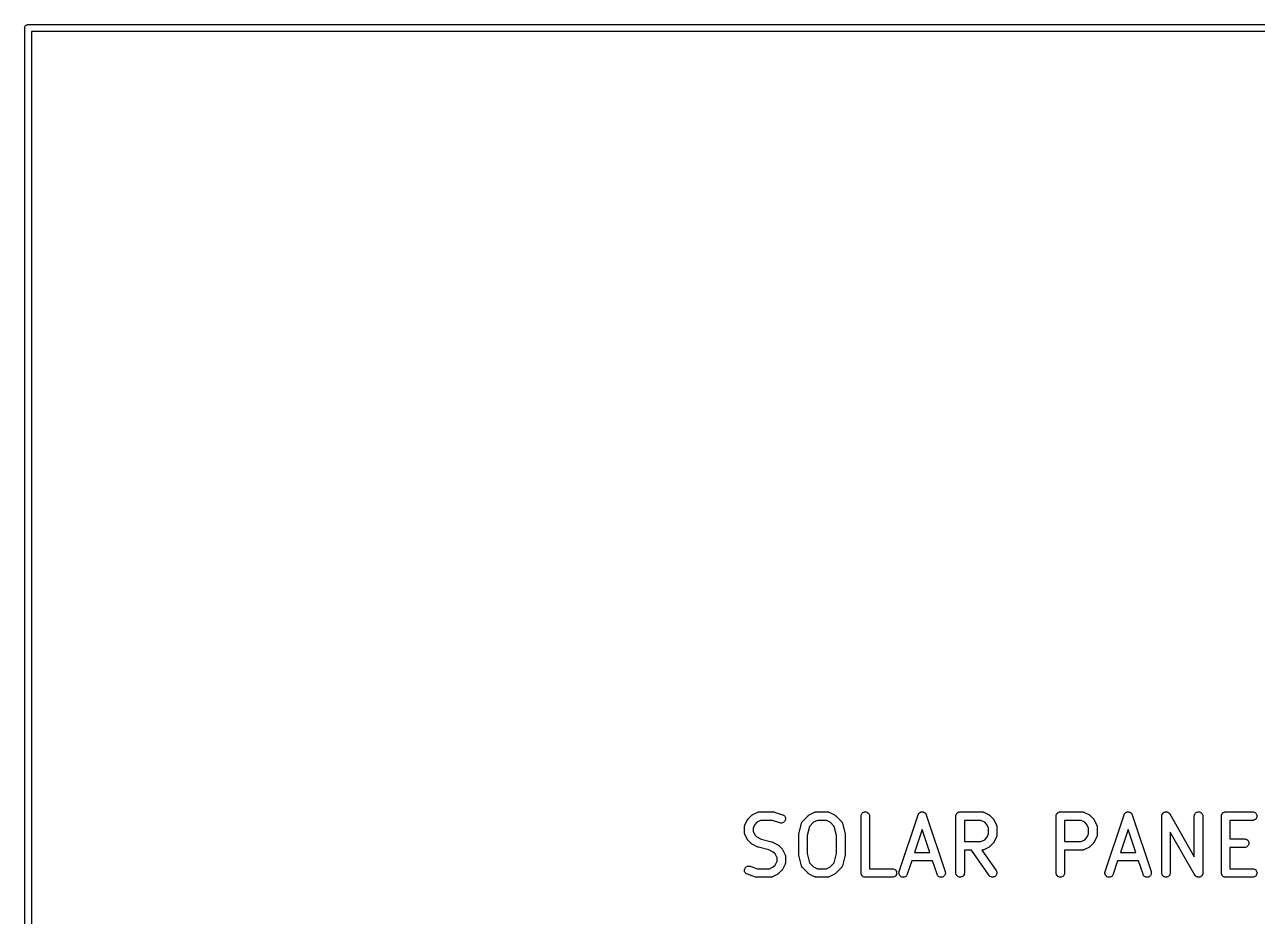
# Model space of a CAD drawing. Extents: x 70.9 to 138.2, y -84.2 to -19.9.
# Drawn here: x 87.44 to 109.11, y -35.61 to -19.94 of the extents above; entities that cross this region are included whole.
import ezdxf

# ---------------------------------------------------------------- set-up
doc = ezdxf.new("R2010")
doc.units = 0
doc.layers.add('BLACK', color=7, linetype='CONTINUOUS')

msp = doc.modelspace()

# ---------------------------------------------------------------- linework, layer by layer
at = {"layer": 'BLACK', "linetype": 'CONTINUOUS'}
for p, q in [((87.4397, -20), (87.4409, -19.9882)), ((87.44, -20.003), (87.4397, -20)), ((87.44, -69.5029), (87.44, -20.003)), ((87.4409, -19.9882), (87.4443, -19.9769)), ((87.4443, -19.9769), (87.4499, -19.9665)), ((87.4499, -19.9665), (87.4574, -19.9574)), ((87.4574, -19.9574), (87.4665, -19.9499)), ((87.4665, -19.9499), (87.4769, -19.9443)), ((87.4769, -19.9443), (87.4882, -19.9409)), ((87.4882, -19.9409), (87.4971, -19.94)), ((87.4971, -19.94), (87.5, -19.9397)), ((87.4971, -19.94), (87.4971, -19.94)), ((87.5, -19.9397), (87.5029, -19.94)), ((87.5029, -19.94), (121.497, -19.94)), ((121.44, -20.06), (87.56, -20.06)), ((87.56, -20.06), (87.56, -70.94)), ((100.228, -33.8329), (100.324, -33.7853)), ((100.324, -33.7853), (100.325, -33.7848)), ((100.325, -33.7848), (100.327, -33.7841)), ((100.327, -33.7841), (100.329, -33.783)), ((100.329, -33.783), (100.333, -33.7816)), ((100.333, -33.7816), (100.338, -33.7798)), ((100.338, -33.7798), (100.34, -33.7794)), ((100.34, -33.7794), (100.343, -33.7788)), ((100.343, -33.7788), (100.348, -33.7783)), ((100.348, -33.7783), (100.353, -33.7775)), ((100.353, -33.7775), (100.355, -33.7776)), ((100.355, -33.7776), (100.357, -33.7774)), ((100.357, -33.7774), (100.595, -33.7774)), ((100.595, -33.7774), (100.596, -33.7774)), ((100.596, -33.7774), (100.6, -33.7779)), ((100.6, -33.7779), (100.605, -33.778)), ((100.605, -33.778), (100.608, -33.7787)), ((100.608, -33.7787), (100.611, -33.779)), ((100.611, -33.779), (100.615, -33.7803)), ((100.615, -33.7803), (100.619, -33.7812)), ((100.619, -33.7812), (100.762, -33.8288)), ((101.228, -33.8329), (101.324, -33.7853)), ((101.324, -33.7853), (101.325, -33.7848)), ((101.325, -33.7848), (101.327, -33.7841)), ((101.327, -33.7841), (101.329, -33.783)), ((101.329, -33.783), (101.333, -33.7816)), ((101.333, -33.7816), (101.338, -33.7798)), ((101.338, -33.7798), (101.34, -33.7794)), ((101.34, -33.7794), (101.343, -33.7788)), ((101.343, -33.7788), (101.348, -33.7783)), ((101.348, -33.7783), (101.353, -33.7775)), ((101.353, -33.7775), (101.355, -33.7776)), ((101.355, -33.7776), (101.357, -33.7774)), ((101.357, -33.7774), (101.548, -33.7774)), ((101.548, -33.7774), (101.549, -33.7774)), ((101.549, -33.7774), (101.551, -33.7776)), ((101.551, -33.7776), (101.553, -33.7776)), ((101.553, -33.7776), (101.558, -33.7784)), ((101.558, -33.7784), (101.563, -33.779)), ((101.563, -33.779), (101.565, -33.7797)), ((101.565, -33.7797), (101.567, -33.7801)), ((101.567, -33.7801), (101.572, -33.7819)), ((101.572, -33.7819), (101.577, -33.7834)), ((101.577, -33.7834), (101.579, -33.7845)), ((101.579, -33.7845), (101.581, -33.7853)), ((101.581, -33.7853), (101.676, -33.8329)), ((102.162, -33.7988), (102.173, -33.7896)), ((102.173, -33.7896), (102.186, -33.7828)), ((102.186, -33.7828), (102.2, -33.7787)), ((102.2, -33.7787), (102.215, -33.7774)), ((102.215, -33.7774), (102.229, -33.7789)), ((102.229, -33.7789), (102.243, -33.7832)), ((102.243, -33.7832), (102.256, -33.7902)), ((102.256, -33.7902), (102.268, -33.7995)), ((103.162, -33.799), (103.166, -33.7953)), ((103.166, -33.7953), (103.167, -33.7941)), ((103.167, -33.7941), (103.169, -33.7926)), ((103.169, -33.7926), (103.173, -33.7899)), ((103.173, -33.7899), (103.178, -33.7869)), ((103.178, -33.7869), (103.18, -33.7861)), ((103.18, -33.7861), (103.181, -33.785)), ((103.181, -33.785), (103.186, -33.7831)), ((103.186, -33.7831), (103.191, -33.7811)), ((103.191, -33.7811), (103.193, -33.7806)), ((103.193, -33.7806), (103.195, -33.7799)), ((103.195, -33.7799), (103.2, -33.779)), ((103.2, -33.779), (103.205, -33.7779)), ((103.205, -33.7779), (103.208, -33.7779)), ((103.208, -33.7779), (103.21, -33.7775)), ((103.21, -33.7775), (103.215, -33.7777)), ((103.215, -33.7777), (103.22, -33.7776)), ((103.22, -33.7776), (103.222, -33.778)), ((103.222, -33.778), (103.224, -33.778)), ((103.224, -33.778), (103.229, -33.7792)), ((103.229, -33.7792), (103.234, -33.7801)), ((103.234, -33.7801), (103.236, -33.7809)), ((103.236, -33.7809), (103.238, -33.7814)), ((103.238, -33.7814), (103.243, -33.7835)), ((103.243, -33.7835), (103.248, -33.7854)), ((103.248, -33.7854), (103.25, -33.7866)), ((103.25, -33.7866), (103.252, -33.7875)), ((103.252, -33.7875), (103.256, -33.7905)), ((103.256, -33.7905), (103.26, -33.7933)), ((103.26, -33.7933), (103.262, -33.7947)), ((103.262, -33.7947), (103.264, -33.796)), ((103.264, -33.796), (103.267, -33.7998)), ((103.828, -33.7988), (103.834, -33.7944)), ((103.834, -33.7944), (103.839, -33.7899)), ((103.839, -33.7899), (103.84, -33.7898)), ((103.84, -33.7896), (103.846, -33.7864)), ((103.84, -33.7898), (103.84, -33.7896)), ((103.846, -33.7864), (103.852, -33.783)), ((103.852, -33.783), (103.853, -33.783)), ((103.853, -33.7828), (103.86, -33.7808)), ((103.853, -33.783), (103.853, -33.7828)), ((103.86, -33.7808), (103.866, -33.7788)), ((103.866, -33.7788), (103.867, -33.7788)), ((103.867, -33.7787), (103.874, -33.7781)), ((103.867, -33.7788), (103.867, -33.7787)), ((103.874, -33.7781), (103.881, -33.7774)), ((103.881, -33.7774), (104.262, -33.7774)), ((104.262, -33.7774), (104.263, -33.7774)), ((104.263, -33.7774), (104.265, -33.7776)), ((104.265, -33.7776), (104.267, -33.7776)), ((104.267, -33.7776), (104.272, -33.7784)), ((104.272, -33.7784), (104.277, -33.779)), ((104.277, -33.779), (104.28, -33.7797)), ((104.28, -33.7797), (104.282, -33.7801)), ((104.282, -33.7801), (104.287, -33.7819)), ((104.287, -33.7819), (104.291, -33.7834)), ((104.291, -33.7834), (104.293, -33.7845)), ((104.293, -33.7845), (104.295, -33.7853)), ((104.295, -33.7853), (104.391, -33.8329)), ((105.59, -33.7988), (105.596, -33.7944)), ((105.596, -33.7944), (105.601, -33.7899)), ((105.601, -33.7899), (105.602, -33.7898)), ((105.602, -33.7896), (105.608, -33.7864)), ((105.602, -33.7898), (105.602, -33.7896)), ((105.608, -33.7864), (105.614, -33.783)), ((105.614, -33.783), (105.615, -33.783)), ((105.615, -33.7828), (105.622, -33.7808)), ((105.615, -33.783), (105.615, -33.7828)), ((105.622, -33.7808), (105.628, -33.7788)), ((105.628, -33.7788), (105.629, -33.7788)), ((105.629, -33.7787), (105.636, -33.7781)), ((105.629, -33.7788), (105.629, -33.7787)), ((105.636, -33.7781), (105.643, -33.7774)), ((105.643, -33.7774), (106.024, -33.7774)), ((106.024, -33.7774), (106.025, -33.7774)), ((106.025, -33.7774), (106.027, -33.7776)), ((106.027, -33.7776), (106.029, -33.7776)), ((106.029, -33.7776), (106.034, -33.7784)), ((106.034, -33.7784), (106.039, -33.779)), ((106.039, -33.779), (106.041, -33.7797)), ((106.041, -33.7797), (106.044, -33.7801)), ((106.044, -33.7801), (106.048, -33.7819)), ((106.048, -33.7819), (106.053, -33.7834)), ((106.053, -33.7834), (106.055, -33.7845)), ((106.055, -33.7845), (106.057, -33.7853)), ((106.057, -33.7853), (106.153, -33.8329)), ((106.781, -33.799), (106.785, -33.7953)), ((106.785, -33.7953), (106.786, -33.7941)), ((106.786, -33.7941), (106.788, -33.7926)), ((106.788, -33.7926), (106.792, -33.7899)), ((106.792, -33.7899), (106.797, -33.7869)), ((106.797, -33.7869), (106.799, -33.7861)), ((106.799, -33.7861), (106.8, -33.785)), ((106.8, -33.785), (106.805, -33.7831)), ((106.805, -33.7831), (106.81, -33.7811)), ((106.81, -33.7811), (106.812, -33.7806)), ((106.812, -33.7806), (106.814, -33.7799)), ((106.814, -33.7799), (106.819, -33.779)), ((106.819, -33.779), (106.824, -33.7779)), ((106.824, -33.7779), (106.827, -33.7779)), ((106.827, -33.7779), (106.829, -33.7775)), ((106.829, -33.7775), (106.834, -33.7777)), ((106.834, -33.7777), (106.839, -33.7776)), ((106.839, -33.7776), (106.841, -33.778)), ((106.841, -33.778), (106.843, -33.778)), ((106.843, -33.778), (106.848, -33.7792)), ((106.848, -33.7792), (106.853, -33.7801)), ((106.853, -33.7801), (106.855, -33.7809)), ((106.855, -33.7809), (106.858, -33.7814)), ((106.858, -33.7814), (106.862, -33.7835)), ((106.862, -33.7835), (106.867, -33.7854)), ((106.867, -33.7854), (106.869, -33.7866)), ((106.869, -33.7866), (106.871, -33.7875)), ((106.871, -33.7875), (106.875, -33.7905)), ((106.875, -33.7905), (106.879, -33.7933)), ((106.879, -33.7933), (106.881, -33.7947)), ((106.881, -33.7947), (106.883, -33.796)), ((106.883, -33.796), (106.886, -33.7998)), ((107.448, -33.7988), (107.449, -33.7972)), ((107.449, -33.7972), (107.451, -33.7954)), ((107.451, -33.7954), (107.455, -33.7926)), ((107.455, -33.7926), (107.459, -33.7896)), ((107.459, -33.7896), (107.461, -33.7885)), ((107.461, -33.7885), (107.463, -33.787)), ((107.463, -33.787), (107.468, -33.7851)), ((107.468, -33.7851), (107.472, -33.7828)), ((107.472, -33.7828), (107.474, -33.7821)), ((107.474, -33.7821), (107.477, -33.7811)), ((107.477, -33.7811), (107.481, -33.7801)), ((107.481, -33.7801), (107.486, -33.7787)), ((107.486, -33.7787), (107.488, -33.7785)), ((107.488, -33.7785), (107.491, -33.7779)), ((107.491, -33.7779), (107.496, -33.7778)), ((107.496, -33.7778), (107.501, -33.7774)), ((107.501, -33.7774), (107.503, -33.7776)), ((107.503, -33.7776), (107.506, -33.7776)), ((107.506, -33.7776), (107.51, -33.7784)), ((107.51, -33.7784), (107.515, -33.7789)), ((107.515, -33.7789), (107.517, -33.7797)), ((107.517, -33.7797), (107.52, -33.7801)), ((107.52, -33.7801), (107.524, -33.7818)), ((107.524, -33.7818), (107.529, -33.7832)), ((107.529, -33.7832), (107.531, -33.7844)), ((107.531, -33.7844), (107.534, -33.7854)), ((107.534, -33.7854), (107.538, -33.7879)), ((107.538, -33.7879), (107.542, -33.7902)), ((107.542, -33.7902), (107.544, -33.7918)), ((107.544, -33.7918), (107.546, -33.7932)), ((107.546, -33.7932), (107.55, -33.7965)), ((107.55, -33.7965), (107.553, -33.7995)), ((108.019, -33.7988), (108.03, -33.7896)), ((108.03, -33.7896), (108.043, -33.7828)), ((108.043, -33.7828), (108.057, -33.7787)), ((108.057, -33.7787), (108.072, -33.7774)), ((108.072, -33.7774), (108.087, -33.7789)), ((108.087, -33.7789), (108.1, -33.7832)), ((108.1, -33.7832), (108.113, -33.7902)), ((108.113, -33.7902), (108.125, -33.7995)), ((108.495, -33.7988), (108.501, -33.7944)), ((108.501, -33.7944), (108.506, -33.7899)), ((108.506, -33.7898), (108.507, -33.7896)), ((108.506, -33.7899), (108.506, -33.7898)), ((108.507, -33.7896), (108.513, -33.7864)), ((108.513, -33.7864), (108.519, -33.783)), ((108.519, -33.783), (108.52, -33.7828)), ((108.519, -33.783), (108.519, -33.783)), ((108.52, -33.7828), (108.526, -33.7808)), ((108.526, -33.7808), (108.533, -33.7788)), ((108.533, -33.7788), (108.534, -33.7787)), ((108.533, -33.7788), (108.533, -33.7788)), ((108.534, -33.7787), (108.541, -33.7781)), ((108.541, -33.7781), (108.548, -33.7774)), ((108.548, -33.7774), (109.024, -33.7774)), ((109.024, -33.7774), (109.025, -33.7774)), ((109.025, -33.7774), (109.039, -33.779)), ((109.039, -33.779), (109.053, -33.7834)), ((109.053, -33.7834), (109.066, -33.7905)), ((109.066, -33.7905), (109.077, -33.7999)), ((100.096, -34.0182), (100.098, -34.0133)), ((100.098, -34.0133), (100.099, -34.0114)), ((100.099, -34.0114), (100.1, -34.0093)), ((100.1, -34.0093), (100.147, -33.9141)), ((100.147, -33.9141), (100.148, -33.9131)), ((100.148, -33.9131), (100.15, -33.9096)), ((100.15, -33.9096), (100.152, -33.9059)), ((100.152, -33.9059), (100.154, -33.9035)), ((100.154, -33.9035), (100.156, -33.9009)), ((100.156, -33.9009), (100.159, -33.8978)), ((100.159, -33.8978), (100.161, -33.8946)), ((100.161, -33.8946), (100.209, -33.847)), ((100.209, -33.847), (100.21, -33.8462)), ((100.21, -33.8462), (100.213, -33.8436)), ((100.213, -33.8436), (100.216, -33.8407)), ((100.216, -33.8407), (100.219, -33.839)), ((100.219, -33.839), (100.221, -33.8371)), ((100.221, -33.8371), (100.225, -33.8352)), ((100.225, -33.8352), (100.228, -33.8329)), ((100.276, -33.992), (100.242, -34.0606)), ((100.306, -33.9616), (100.276, -33.992)), ((100.375, -33.9274), (100.306, -33.9616)), ((100.583, -33.9274), (100.375, -33.9274)), ((100.714, -33.9712), (100.583, -33.9274)), ((100.729, -33.9744), (100.714, -33.9712)), ((100.743, -33.9748), (100.729, -33.9744)), ((100.758, -33.9724), (100.743, -33.9748)), ((100.771, -33.9672), (100.758, -33.9724)), ((100.762, -33.8288), (100.763, -33.8292)), ((100.763, -33.8292), (100.776, -33.8353)), ((100.784, -33.9594), (100.771, -33.9672)), ((100.776, -33.8353), (100.788, -33.8439)), ((100.794, -33.9494), (100.784, -33.9594)), ((100.788, -33.8439), (100.798, -33.8547)), ((100.803, -33.9375), (100.794, -33.9494)), ((100.798, -33.8547), (100.806, -33.8672)), ((100.809, -33.9242), (100.803, -33.9375)), ((100.806, -33.8672), (100.811, -33.8809)), ((100.812, -33.91), (100.809, -33.9242)), ((100.811, -33.8809), (100.813, -33.8953)), ((100.813, -33.8953), (100.812, -33.91)), ((101.046, -34.1675), (101.094, -33.977)), ((101.094, -33.976), (101.096, -33.9713)), ((101.094, -33.977), (101.094, -33.976)), ((101.096, -33.9713), (101.097, -33.9664)), ((101.097, -33.9664), (101.098, -33.9644)), ((101.098, -33.9644), (101.099, -33.9623)), ((101.099, -33.9623), (101.102, -33.958)), ((101.102, -33.958), (101.104, -33.9535)), ((101.104, -33.9535), (101.106, -33.9518)), ((101.106, -33.9518), (101.107, -33.9499)), ((101.107, -33.9499), (101.11, -33.9461)), ((101.11, -33.9461), (101.114, -33.9422)), ((101.114, -33.9422), (101.209, -33.847)), ((101.209, -33.847), (101.21, -33.8462)), ((101.21, -33.8462), (101.213, -33.8436)), ((101.213, -33.8436), (101.216, -33.8407)), ((101.216, -33.8407), (101.219, -33.839)), ((101.219, -33.839), (101.221, -33.8371)), ((101.221, -33.8371), (101.225, -33.8352)), ((101.225, -33.8352), (101.228, -33.8329)), ((101.306, -33.9616), (101.234, -34.0336)), ((101.375, -33.9274), (101.306, -33.9616)), ((101.53, -33.9274), (101.375, -33.9274)), ((101.598, -33.9616), (101.53, -33.9274)), ((101.67, -34.0336), (101.598, -33.9616)), ((101.676, -33.8329), (101.677, -33.8334)), ((101.677, -33.8334), (101.681, -33.8357)), ((101.681, -33.8357), (101.685, -33.8377)), ((101.685, -33.8377), (101.687, -33.8397)), ((101.687, -33.8397), (101.69, -33.8414)), ((101.69, -33.8414), (101.693, -33.8443)), ((101.693, -33.8443), (101.696, -33.847)), ((101.696, -33.847), (101.791, -33.9422)), ((101.791, -33.9422), (101.792, -33.9429)), ((101.792, -33.9429), (101.795, -33.9469)), ((101.795, -33.9469), (101.798, -33.9507)), ((101.798, -33.9507), (101.8, -33.9526)), ((101.8, -33.9526), (101.801, -33.9544)), ((101.801, -33.9544), (101.803, -33.9589)), ((101.803, -33.9589), (101.806, -33.9633)), ((101.806, -33.9633), (101.807, -33.9654)), ((101.807, -33.9654), (101.808, -33.9674)), ((101.808, -33.9674), (101.809, -33.9723)), ((101.809, -33.9723), (101.811, -33.977)), ((101.811, -33.977), (101.858, -34.1675)), ((102.139, -33.8513), (102.141, -33.8368)), ((102.139, -33.8524), (102.139, -33.8513)), ((102.139, -34.8524), (102.139, -33.8524)), ((102.141, -33.8368), (102.145, -33.8228)), ((102.145, -33.8228), (102.152, -33.81)), ((102.152, -33.81), (102.162, -33.7988)), ((102.268, -33.7995), (102.277, -33.8109)), ((102.277, -33.8109), (102.284, -33.8238)), ((102.284, -33.8238), (102.288, -33.8378)), ((102.288, -33.8378), (102.289, -33.8524)), ((102.289, -33.8524), (102.289, -34.7774)), ((102.81, -34.8287), (103.143, -33.8287)), ((103.143, -33.8277), (103.146, -33.823)), ((103.143, -33.8287), (103.143, -33.8277)), ((103.146, -33.823), (103.148, -33.8181)), ((103.148, -33.8181), (103.149, -33.8163)), ((103.149, -33.8163), (103.15, -33.8144)), ((103.15, -33.8144), (103.153, -33.8102)), ((103.153, -33.8102), (103.155, -33.8058)), ((103.155, -33.8058), (103.157, -33.8043)), ((103.157, -33.8043), (103.158, -33.8026)), ((103.158, -33.8026), (103.162, -33.799)), ((103.267, -33.7998), (103.271, -33.8033)), ((103.271, -33.8033), (103.272, -33.8051)), ((103.272, -33.8051), (103.274, -33.8067)), ((103.274, -33.8067), (103.276, -33.811)), ((103.276, -33.811), (103.279, -33.8153)), ((103.279, -33.8153), (103.28, -33.8173)), ((103.28, -33.8173), (103.281, -33.8191)), ((103.281, -33.8191), (103.283, -33.8239)), ((103.283, -33.8239), (103.285, -33.8287)), ((103.285, -33.8287), (103.619, -34.8287)), ((103.806, -33.8513), (103.807, -33.8443)), ((103.806, -33.8518), (103.806, -33.8513)), ((103.806, -33.8519), (103.806, -33.8518)), ((103.806, -33.8524), (103.806, -33.8519)), ((103.806, -33.8519), (103.806, -33.8519)), ((103.806, -34.8524), (103.806, -33.8524)), ((103.807, -33.8373), (103.808, -33.837)), ((103.807, -33.8443), (103.807, -33.8373)), ((103.808, -33.8368), (103.81, -33.8301)), ((103.808, -33.837), (103.808, -33.8368)), ((103.81, -33.8301), (103.812, -33.8233)), ((103.812, -33.8228), (103.815, -33.8166)), ((103.812, -33.8231), (103.812, -33.8228)), ((103.812, -33.8233), (103.812, -33.8231)), ((103.815, -33.8166), (103.819, -33.8104)), ((103.819, -33.81), (103.824, -33.8046)), ((103.819, -33.8102), (103.819, -33.81)), ((103.819, -33.8104), (103.819, -33.8102)), ((103.824, -33.8046), (103.828, -33.7992)), ((103.828, -33.799), (103.828, -33.7988)), ((103.828, -33.7992), (103.828, -33.799)), ((103.956, -33.9274), (103.956, -34.3012)), ((104.244, -33.9274), (103.956, -33.9274)), ((104.313, -33.9616), (104.244, -33.9274)), ((104.343, -33.992), (104.313, -33.9616)), ((104.377, -34.0606), (104.343, -33.992)), ((104.391, -33.8329), (104.392, -33.8334)), ((104.392, -33.8334), (104.395, -33.8357)), ((104.395, -33.8357), (104.399, -33.8377)), ((104.399, -33.8377), (104.401, -33.8397)), ((104.401, -33.8397), (104.404, -33.8414)), ((104.404, -33.8414), (104.407, -33.8443)), ((104.407, -33.8443), (104.41, -33.847)), ((104.41, -33.847), (104.458, -33.8946)), ((104.458, -33.8946), (104.459, -33.8953)), ((104.459, -33.8953), (104.461, -33.8986)), ((104.461, -33.8986), (104.464, -33.9017)), ((104.464, -33.9017), (104.466, -33.9043)), ((104.466, -33.9043), (104.468, -33.9068)), ((104.468, -33.9068), (104.47, -33.9105)), ((104.47, -33.9105), (104.472, -33.9141)), ((104.472, -33.9141), (104.519, -34.0093)), ((104.519, -34.0093), (104.52, -34.0103)), ((104.52, -34.0103), (104.521, -34.0123)), ((104.521, -34.0123), (104.522, -34.0143)), ((104.522, -34.0143), (104.523, -34.0192)), ((105.568, -33.8513), (105.569, -33.8443)), ((105.568, -33.8518), (105.568, -33.8513)), ((105.568, -33.8519), (105.568, -33.8518)), ((105.568, -33.8524), (105.568, -33.8519)), ((105.568, -33.8519), (105.568, -33.8519)), ((105.568, -34.8524), (105.568, -33.8524)), ((105.569, -33.8368), (105.572, -33.8301)), ((105.569, -33.837), (105.569, -33.8368)), ((105.569, -33.8373), (105.569, -33.837)), ((105.569, -33.8443), (105.569, -33.8373)), ((105.572, -33.8301), (105.574, -33.8233)), ((105.574, -33.8228), (105.577, -33.8166)), ((105.574, -33.8231), (105.574, -33.8228)), ((105.574, -33.8233), (105.574, -33.8231)), ((105.577, -33.8166), (105.581, -33.8104)), ((105.581, -33.81), (105.586, -33.8046)), ((105.581, -33.8102), (105.581, -33.81)), ((105.581, -33.8104), (105.581, -33.8102)), ((105.586, -33.8046), (105.59, -33.7992)), ((105.59, -33.799), (105.59, -33.7988)), ((105.59, -33.7992), (105.59, -33.799)), ((105.718, -33.9274), (105.718, -34.3012)), ((106.006, -33.9274), (105.718, -33.9274)), ((106.075, -33.9616), (106.006, -33.9274)), ((106.105, -33.992), (106.075, -33.9616)), ((106.139, -34.0606), (106.105, -33.992)), ((106.153, -33.8329), (106.154, -33.8334)), ((106.154, -33.8334), (106.157, -33.8357)), ((106.157, -33.8357), (106.161, -33.8377)), ((106.161, -33.8377), (106.163, -33.8397)), ((106.163, -33.8397), (106.166, -33.8414)), ((106.166, -33.8414), (106.169, -33.8443)), ((106.169, -33.8443), (106.172, -33.847)), ((106.172, -33.847), (106.22, -33.8946)), ((106.22, -33.8946), (106.22, -33.8953)), ((106.22, -33.8953), (106.223, -33.8986)), ((106.223, -33.8986), (106.226, -33.9017)), ((106.226, -33.9017), (106.228, -33.9043)), ((106.228, -33.9043), (106.23, -33.9068)), ((106.23, -33.9068), (106.232, -33.9105)), ((106.232, -33.9105), (106.234, -33.9141)), ((106.234, -33.9141), (106.281, -34.0093)), ((106.281, -34.0093), (106.282, -34.0103)), ((106.282, -34.0103), (106.283, -34.0123)), ((106.283, -34.0123), (106.284, -34.0143)), ((106.284, -34.0143), (106.285, -34.0192)), ((106.429, -34.8287), (106.762, -33.8287)), ((106.762, -33.8287), (106.763, -33.8277)), ((106.763, -33.8277), (106.765, -33.823)), ((106.765, -33.823), (106.767, -33.8181)), ((106.767, -33.8181), (106.768, -33.8163)), ((106.768, -33.8163), (106.769, -33.8144)), ((106.769, -33.8144), (106.772, -33.8102)), ((106.772, -33.8102), (106.775, -33.8058)), ((106.775, -33.8058), (106.776, -33.8043)), ((106.776, -33.8043), (106.777, -33.8026)), ((106.777, -33.8026), (106.781, -33.799)), ((106.886, -33.7998), (106.89, -33.8033)), ((106.89, -33.8033), (106.891, -33.8051)), ((106.891, -33.8051), (106.893, -33.8067)), ((106.893, -33.8067), (106.896, -33.811)), ((106.896, -33.811), (106.899, -33.8153)), ((106.899, -33.8153), (106.899, -33.8173)), ((106.899, -33.8173), (106.901, -33.8191)), ((106.901, -33.8191), (106.902, -33.8239)), ((106.902, -33.8239), (106.904, -33.8287)), ((106.904, -33.8287), (107.238, -34.8287)), ((107.425, -33.8463), (107.426, -33.8416)), ((107.425, -33.8488), (107.425, -33.8463)), ((107.425, -33.8513), (107.425, -33.8488)), ((107.425, -33.8524), (107.425, -33.8513)), ((107.425, -34.8524), (107.425, -33.8524)), ((107.426, -33.8416), (107.427, -33.8368)), ((107.427, -33.8344), (107.428, -33.8319)), ((107.427, -33.8368), (107.427, -33.8344)), ((107.428, -33.8319), (107.43, -33.8274)), ((107.43, -33.8274), (107.431, -33.8228)), ((107.431, -33.8228), (107.432, -33.8206)), ((107.432, -33.8206), (107.433, -33.8183)), ((107.433, -33.8183), (107.436, -33.8142)), ((107.436, -33.8142), (107.438, -33.81)), ((107.438, -33.81), (107.44, -33.8081)), ((107.44, -33.8081), (107.441, -33.8059)), ((107.441, -33.8059), (107.444, -33.8025)), ((107.444, -33.8025), (107.448, -33.7988)), ((107.553, -33.7995), (107.555, -33.8015)), ((107.555, -33.8015), (107.557, -33.8032)), ((107.557, -33.8032), (107.559, -33.8072)), ((107.559, -33.8072), (107.562, -33.8109)), ((107.562, -33.8109), (107.564, -33.8131)), ((107.564, -33.8131), (107.565, -33.8152)), ((107.565, -33.8152), (107.996, -34.57)), ((107.996, -33.8513), (107.998, -33.8368)), ((107.996, -33.8524), (107.996, -33.8513)), ((107.996, -34.57), (107.996, -33.8524)), ((107.998, -33.8368), (108.002, -33.8228)), ((108.002, -33.8228), (108.01, -33.81)), ((108.01, -33.81), (108.019, -33.7988)), ((108.125, -33.7995), (108.134, -33.8109)), ((108.134, -33.8109), (108.141, -33.8238)), ((108.141, -33.8238), (108.145, -33.8378)), ((108.145, -33.8378), (108.146, -33.8524)), ((108.146, -33.8524), (108.146, -34.8524)), ((108.473, -33.8443), (108.474, -33.8373)), ((108.473, -33.8513), (108.473, -33.8443)), ((108.473, -33.8518), (108.473, -33.8513)), ((108.473, -33.8519), (108.473, -33.8518)), ((108.473, -33.8524), (108.473, -33.8519)), ((108.473, -33.8519), (108.473, -33.8519)), ((108.473, -34.8524), (108.473, -33.8524)), ((108.474, -33.8368), (108.476, -33.8301)), ((108.474, -33.837), (108.474, -33.8368)), ((108.474, -33.8373), (108.474, -33.837)), ((108.476, -33.8301), (108.478, -33.8233)), ((108.478, -33.8233), (108.479, -33.8231)), ((108.479, -33.8228), (108.482, -33.8166)), ((108.479, -33.8231), (108.479, -33.8228)), ((108.482, -33.8166), (108.485, -33.8104)), ((108.485, -33.8104), (108.486, -33.8102)), ((108.486, -33.81), (108.49, -33.8046)), ((108.486, -33.8102), (108.486, -33.81)), ((108.49, -33.8046), (108.495, -33.7992)), ((108.495, -33.799), (108.495, -33.7988)), ((108.495, -33.7992), (108.495, -33.799)), ((109.024, -33.9274), (108.623, -33.9274)), ((108.623, -33.9274), (108.623, -34.2536)), ((109.038, -33.926), (109.024, -33.9274)), ((109.052, -33.9217), (109.038, -33.926)), ((109.065, -33.9148), (109.052, -33.9217)), ((109.077, -33.9056), (109.065, -33.9148)), ((109.077, -33.7999), (109.087, -33.8113)), ((109.086, -33.8943), (109.077, -33.9056)), ((109.093, -33.8814), (109.086, -33.8943)), ((109.087, -33.8113), (109.093, -33.8243)), ((109.093, -33.8243), (109.097, -33.8383)), ((109.097, -33.8675), (109.093, -33.8814)), ((109.097, -33.8383), (109.099, -33.8529)), ((109.099, -33.8529), (109.097, -33.8675)), ((100.092, -34.0374), (100.093, -34.0324)), ((100.092, -34.0396), (100.092, -34.0374)), ((100.092, -34.0418), (100.092, -34.0396)), ((100.092, -34.0429), (100.092, -34.0418)), ((100.092, -34.1381), (100.092, -34.0429)), ((100.092, -34.1403), (100.092, -34.1381)), ((100.092, -34.1425), (100.092, -34.1403)), ((100.093, -34.1476), (100.092, -34.1425)), ((100.093, -34.0273), (100.094, -34.0252)), ((100.093, -34.0324), (100.093, -34.0273)), ((100.093, -34.1527), (100.093, -34.1476)), ((100.094, -34.1548), (100.093, -34.1527)), ((100.094, -34.023), (100.096, -34.0182)), ((100.094, -34.0252), (100.094, -34.023)), ((100.094, -34.157), (100.094, -34.1548)), ((100.096, -34.1618), (100.094, -34.157)), ((100.097, -34.1667), (100.096, -34.1618)), ((100.098, -34.1686), (100.097, -34.1667)), ((100.099, -34.1707), (100.098, -34.1686)), ((100.1, -34.1716), (100.099, -34.1707)), ((100.147, -34.2669), (100.1, -34.1716)), ((100.242, -34.0606), (100.242, -34.1204)), ((100.242, -34.1204), (100.276, -34.1889)), ((100.276, -34.1889), (100.306, -34.2193)), ((100.306, -34.2193), (100.383, -34.2578)), ((101.044, -34.182), (101.045, -34.1761)), ((101.044, -34.1833), (101.044, -34.182)), ((101.044, -34.1847), (101.044, -34.1833)), ((101.044, -34.1857), (101.044, -34.1847)), ((101.044, -34.519), (101.044, -34.1857)), ((101.045, -34.1761), (101.046, -34.1701)), ((101.046, -34.1688), (101.046, -34.1675)), ((101.046, -34.1701), (101.046, -34.1688)), ((101.234, -34.0336), (101.194, -34.1949)), ((101.194, -34.1949), (101.194, -34.5098)), ((101.711, -34.1949), (101.67, -34.0336)), ((101.711, -34.5098), (101.711, -34.1949)), ((101.858, -34.1675), (101.859, -34.1685)), ((101.859, -34.1685), (101.859, -34.1699)), ((101.859, -34.1699), (101.859, -34.1711)), ((101.859, -34.1711), (101.86, -34.1771)), ((101.86, -34.1771), (101.861, -34.183)), ((101.861, -34.183), (101.861, -34.1844)), ((101.861, -34.1844), (101.861, -34.1857)), ((101.861, -34.1857), (101.861, -34.519)), ((103.214, -34.0895), (103.08, -34.4917)), ((103.348, -34.4917), (103.214, -34.0895)), ((104.343, -34.2365), (104.377, -34.168)), ((104.377, -34.168), (104.377, -34.0606)), ((104.519, -34.2193), (104.472, -34.3145)), ((104.52, -34.2172), (104.519, -34.2193)), ((104.521, -34.2153), (104.52, -34.2172)), ((104.523, -34.2104), (104.521, -34.2153)), ((104.523, -34.0192), (104.525, -34.024)), ((104.525, -34.2056), (104.523, -34.2104)), ((104.525, -34.024), (104.525, -34.0262)), ((104.525, -34.0262), (104.526, -34.0283)), ((104.526, -34.2013), (104.525, -34.2034)), ((104.525, -34.2034), (104.525, -34.2056)), ((104.526, -34.0283), (104.526, -34.0334)), ((104.526, -34.0334), (104.527, -34.0385)), ((104.527, -34.1912), (104.526, -34.1962)), ((104.526, -34.1962), (104.526, -34.2013)), ((104.527, -34.0385), (104.527, -34.0407)), ((104.527, -34.0407), (104.527, -34.0429)), ((104.527, -34.0429), (104.527, -34.1857)), ((104.527, -34.1857), (104.527, -34.1868)), ((104.527, -34.1868), (104.527, -34.189)), ((104.527, -34.189), (104.527, -34.1912)), ((106.105, -34.2365), (106.139, -34.168)), ((106.139, -34.168), (106.139, -34.0606)), ((106.281, -34.2193), (106.234, -34.3145)), ((106.282, -34.2172), (106.281, -34.2193)), ((106.283, -34.2153), (106.282, -34.2172)), ((106.285, -34.2104), (106.283, -34.2153)), ((106.285, -34.0192), (106.287, -34.024)), ((106.287, -34.2056), (106.285, -34.2104)), ((106.287, -34.024), (106.287, -34.0262)), ((106.287, -34.0262), (106.288, -34.0283)), ((106.288, -34.2013), (106.287, -34.2034)), ((106.287, -34.2034), (106.287, -34.2056)), ((106.288, -34.0283), (106.288, -34.0334)), ((106.288, -34.0334), (106.289, -34.0385)), ((106.289, -34.1912), (106.288, -34.1962)), ((106.288, -34.1962), (106.288, -34.2013)), ((106.289, -34.0385), (106.289, -34.0407)), ((106.289, -34.0407), (106.289, -34.0429)), ((106.289, -34.0429), (106.289, -34.1857)), ((106.289, -34.1857), (106.289, -34.1868)), ((106.289, -34.1868), (106.289, -34.189)), ((106.289, -34.189), (106.289, -34.1912)), ((106.833, -34.0895), (106.699, -34.4917)), ((106.967, -34.4917), (106.833, -34.0895)), ((108.006, -34.8896), (107.575, -34.1348)), ((107.575, -34.1348), (107.575, -34.8524)), ((100.149, -34.2704), (100.147, -34.2669)), ((100.151, -34.2742), (100.149, -34.2704)), ((100.153, -34.2766), (100.151, -34.2742)), ((100.155, -34.2793), (100.153, -34.2766)), ((100.158, -34.2823), (100.155, -34.2793)), ((100.161, -34.2856), (100.158, -34.2823)), ((100.161, -34.2864), (100.161, -34.2856)), ((100.209, -34.334), (100.161, -34.2864)), ((100.212, -34.3367), (100.209, -34.334)), ((100.215, -34.3396), (100.212, -34.3367)), ((100.218, -34.3413), (100.215, -34.3396)), ((100.22, -34.3433), (100.218, -34.3413)), ((100.224, -34.3453), (100.22, -34.3433)), ((100.227, -34.3476), (100.224, -34.3453)), ((100.228, -34.348), (100.227, -34.3476)), ((100.324, -34.3957), (100.228, -34.348)), ((100.324, -34.3958), (100.324, -34.3957)), ((100.324, -34.396), (100.324, -34.3958)), ((100.331, -34.3984), (100.324, -34.396)), ((100.337, -34.4009), (100.331, -34.3984)), ((100.338, -34.401), (100.337, -34.4009)), ((100.338, -34.4011), (100.338, -34.401)), ((100.339, -34.4013), (100.338, -34.4011)), ((100.521, -34.447), (100.339, -34.4013)), ((100.383, -34.2578), (100.566, -34.3034)), ((100.598, -34.4854), (100.521, -34.447)), ((100.566, -34.3034), (100.567, -34.3037)), ((100.567, -34.3037), (100.567, -34.3038)), ((100.567, -34.3038), (100.567, -34.3039)), ((100.567, -34.3039), (100.574, -34.3064)), ((100.574, -34.3064), (100.581, -34.3088)), ((100.581, -34.3088), (100.581, -34.309)), ((100.581, -34.309), (100.581, -34.3091)), ((100.581, -34.3091), (100.676, -34.3567)), ((100.676, -34.3567), (100.677, -34.3572)), ((100.677, -34.3572), (100.681, -34.3595)), ((100.681, -34.3595), (100.685, -34.3615)), ((100.685, -34.3615), (100.687, -34.3635)), ((100.687, -34.3635), (100.69, -34.3652)), ((100.69, -34.3652), (100.693, -34.3681)), ((100.693, -34.3681), (100.696, -34.3708)), ((100.696, -34.3708), (100.744, -34.4184)), ((100.744, -34.4184), (100.744, -34.4191)), ((100.744, -34.4191), (100.747, -34.4224)), ((100.747, -34.4224), (100.75, -34.4255)), ((100.75, -34.4255), (100.751, -34.4281)), ((100.751, -34.4281), (100.753, -34.4306)), ((100.753, -34.4306), (100.755, -34.4343)), ((100.755, -34.4343), (100.758, -34.4379)), ((100.758, -34.4379), (100.805, -34.5331)), ((103.956, -34.3012), (104.244, -34.3012)), ((104.244, -34.3012), (104.313, -34.2669)), ((104.286, -34.447), (104.281, -34.4488)), ((104.29, -34.4455), (104.286, -34.447)), ((104.292, -34.4445), (104.29, -34.4455)), ((104.295, -34.4437), (104.292, -34.4445)), ((104.391, -34.3957), (104.295, -34.4433)), ((104.295, -34.4433), (104.295, -34.4437)), ((104.313, -34.2669), (104.343, -34.2365)), ((104.394, -34.3934), (104.391, -34.3957)), ((104.398, -34.3915), (104.394, -34.3934)), ((104.4, -34.3895), (104.398, -34.3915)), ((104.403, -34.3879), (104.4, -34.3895)), ((104.406, -34.385), (104.403, -34.3879)), ((104.409, -34.3823), (104.406, -34.385)), ((104.41, -34.3816), (104.409, -34.3823)), ((104.458, -34.334), (104.41, -34.3816)), ((104.46, -34.3307), (104.458, -34.334)), ((104.463, -34.3277), (104.46, -34.3307)), ((104.465, -34.3251), (104.463, -34.3277)), ((104.467, -34.3227), (104.465, -34.3251)), ((104.469, -34.319), (104.467, -34.3227)), ((104.471, -34.3154), (104.469, -34.319)), ((104.472, -34.3145), (104.471, -34.3154)), ((105.718, -34.3012), (106.006, -34.3012)), ((106.006, -34.3012), (106.075, -34.2669)), ((106.047, -34.447), (106.043, -34.4488)), ((106.052, -34.4455), (106.047, -34.447)), ((106.054, -34.4445), (106.052, -34.4455)), ((106.056, -34.4437), (106.054, -34.4445)), ((106.057, -34.4433), (106.056, -34.4437)), ((106.153, -34.3957), (106.057, -34.4433)), ((106.075, -34.2669), (106.105, -34.2365)), ((106.156, -34.3934), (106.153, -34.3957)), ((106.16, -34.3915), (106.156, -34.3934)), ((106.162, -34.3895), (106.16, -34.3915)), ((106.165, -34.3879), (106.162, -34.3895)), ((106.168, -34.385), (106.165, -34.3879)), ((106.171, -34.3823), (106.168, -34.385)), ((106.172, -34.3816), (106.171, -34.3823)), ((106.22, -34.334), (106.172, -34.3816)), ((106.222, -34.3307), (106.22, -34.334)), ((106.225, -34.3277), (106.222, -34.3307)), ((106.227, -34.3251), (106.225, -34.3277)), ((106.229, -34.3227), (106.227, -34.3251)), ((106.231, -34.319), (106.229, -34.3227)), ((106.233, -34.3154), (106.231, -34.319)), ((106.234, -34.3145), (106.233, -34.3154)), ((108.623, -34.2536), (108.881, -34.2536)), ((108.881, -34.4036), (108.623, -34.4036)), ((108.623, -34.4036), (108.623, -34.7774)), ((108.881, -34.2536), (108.882, -34.2536)), ((108.896, -34.4021), (108.881, -34.4036)), ((108.882, -34.2536), (108.897, -34.2552)), ((108.91, -34.3979), (108.896, -34.4021)), ((108.897, -34.2552), (108.91, -34.2596)), ((108.91, -34.2596), (108.923, -34.2667)), ((108.922, -34.391), (108.91, -34.3979)), ((108.934, -34.3818), (108.922, -34.391)), ((108.923, -34.2667), (108.935, -34.2761)), ((108.943, -34.3705), (108.934, -34.3818)), ((108.935, -34.2761), (108.944, -34.2875)), ((108.95, -34.3576), (108.943, -34.3705)), ((108.944, -34.2875), (108.95, -34.3005)), ((108.95, -34.3005), (108.955, -34.3145)), ((108.954, -34.3437), (108.95, -34.3576)), ((108.956, -34.3291), (108.954, -34.3437)), ((108.955, -34.3145), (108.956, -34.3291)), ((100.629, -34.5159), (100.598, -34.4854)), ((100.663, -34.5844), (100.629, -34.5159)), ((100.629, -34.7127), (100.663, -34.6442)), ((100.663, -34.6442), (100.663, -34.5844)), ((100.805, -34.5331), (100.806, -34.5341)), ((100.806, -34.5341), (100.806, -34.5361)), ((100.806, -34.5361), (100.807, -34.5381)), ((100.807, -34.5381), (100.809, -34.543)), ((100.809, -34.543), (100.811, -34.5478)), ((100.811, -34.5478), (100.811, -34.55)), ((100.811, -34.55), (100.812, -34.5521)), ((100.812, -34.5521), (100.812, -34.5572)), ((100.812, -34.5572), (100.813, -34.5623)), ((100.813, -34.5623), (100.813, -34.5645)), ((100.813, -34.5645), (100.813, -34.5667)), ((100.813, -34.5667), (100.813, -34.6619)), ((100.813, -34.6619), (100.813, -34.663)), ((100.813, -34.663), (100.813, -34.6651)), ((101.044, -34.5204), (101.044, -34.519)), ((101.044, -34.5217), (101.044, -34.5204)), ((101.045, -34.5276), (101.044, -34.5217)), ((101.045, -34.5336), (101.045, -34.5276)), ((101.046, -34.5349), (101.045, -34.5336)), ((101.046, -34.5362), (101.046, -34.5349)), ((101.046, -34.5372), (101.046, -34.5362)), ((101.094, -34.7277), (101.046, -34.5372)), ((101.194, -34.5098), (101.234, -34.6712)), ((101.67, -34.6712), (101.711, -34.5098)), ((101.858, -34.5372), (101.811, -34.7277)), ((101.859, -34.5359), (101.858, -34.5372)), ((101.86, -34.5287), (101.859, -34.5346)), ((101.859, -34.5346), (101.859, -34.5359)), ((101.861, -34.5228), (101.86, -34.5287)), ((101.861, -34.519), (101.861, -34.5201)), ((101.861, -34.5201), (101.861, -34.5214)), ((101.861, -34.5214), (101.861, -34.5228)), ((103.03, -34.6417), (102.952, -34.8761)), ((103.398, -34.6417), (103.03, -34.6417)), ((103.08, -34.4917), (103.348, -34.4917)), ((103.476, -34.8761), (103.398, -34.6417)), ((104.08, -34.4512), (103.956, -34.4512)), ((103.956, -34.4512), (103.956, -34.8524)), ((104.391, -34.8954), (104.08, -34.4512)), ((104.264, -34.451), (104.263, -34.4511)), ((104.263, -34.4511), (104.514, -34.8094)), ((104.266, -34.4511), (104.264, -34.451)), ((104.271, -34.4503), (104.266, -34.4511)), ((104.276, -34.4498), (104.271, -34.4503)), ((104.279, -34.4491), (104.276, -34.4498)), ((104.281, -34.4488), (104.279, -34.4491)), ((106.024, -34.4512), (105.718, -34.4512)), ((105.718, -34.4512), (105.718, -34.8524)), ((106.026, -34.451), (106.024, -34.4512)), ((106.028, -34.4511), (106.026, -34.451)), ((106.033, -34.4503), (106.028, -34.4511)), ((106.038, -34.4498), (106.033, -34.4503)), ((106.04, -34.4491), (106.038, -34.4498)), ((106.043, -34.4488), (106.04, -34.4491)), ((106.649, -34.6417), (106.571, -34.8761)), ((107.017, -34.6417), (106.649, -34.6417)), ((106.699, -34.4917), (106.967, -34.4917)), ((107.096, -34.8761), (107.017, -34.6417)), ((100.092, -34.7948), (100.096, -34.7805)), ((100.092, -34.8094), (100.092, -34.7948)), ((100.094, -34.8239), (100.092, -34.8094)), ((100.099, -34.8376), (100.094, -34.8239)), ((100.096, -34.7805), (100.102, -34.7672)), ((100.107, -34.8501), (100.099, -34.8376)), ((100.102, -34.7672), (100.11, -34.7553)), ((100.117, -34.8608), (100.107, -34.8501)), ((100.11, -34.7553), (100.121, -34.7453)), ((100.129, -34.8694), (100.117, -34.8608)), ((100.121, -34.7453), (100.133, -34.7376)), ((100.142, -34.8756), (100.129, -34.8694)), ((100.133, -34.7376), (100.147, -34.7324)), ((100.143, -34.8759), (100.142, -34.8756)), ((100.286, -34.9235), (100.143, -34.8759)), ((100.147, -34.7324), (100.161, -34.7299)), ((100.161, -34.7299), (100.176, -34.7304)), ((100.176, -34.7304), (100.19, -34.7336)), ((100.19, -34.7336), (100.322, -34.7774)), ((100.322, -34.7774), (100.53, -34.7774)), ((100.53, -34.7774), (100.598, -34.7431)), ((100.676, -34.8718), (100.581, -34.9195)), ((100.598, -34.7431), (100.629, -34.7127)), ((100.68, -34.8696), (100.676, -34.8718)), ((100.684, -34.8677), (100.68, -34.8696)), ((100.686, -34.8657), (100.684, -34.8677)), ((100.689, -34.8641), (100.686, -34.8657)), ((100.692, -34.8612), (100.689, -34.8641)), ((100.695, -34.8585), (100.692, -34.8612)), ((100.696, -34.8578), (100.695, -34.8585)), ((100.744, -34.8102), (100.696, -34.8578)), ((100.746, -34.8069), (100.744, -34.8102)), ((100.749, -34.8039), (100.746, -34.8069)), ((100.751, -34.8013), (100.749, -34.8039)), ((100.753, -34.7989), (100.751, -34.8013)), ((100.755, -34.7952), (100.753, -34.7989)), ((100.757, -34.7916), (100.755, -34.7952)), ((100.758, -34.7907), (100.757, -34.7916)), ((100.805, -34.6954), (100.758, -34.7907)), ((100.806, -34.6934), (100.805, -34.6954)), ((100.807, -34.6914), (100.806, -34.6934)), ((100.809, -34.6866), (100.807, -34.6914)), ((100.81, -34.6818), (100.809, -34.6866)), ((100.811, -34.6796), (100.81, -34.6818)), ((100.812, -34.6724), (100.811, -34.6775)), ((100.811, -34.6775), (100.811, -34.6796)), ((100.813, -34.6674), (100.812, -34.6724)), ((100.813, -34.6651), (100.813, -34.6674)), ((101.096, -34.7325), (101.094, -34.7277)), ((101.097, -34.7374), (101.096, -34.7325)), ((101.098, -34.7394), (101.097, -34.7374)), ((101.099, -34.7415), (101.098, -34.7394)), ((101.101, -34.7459), (101.099, -34.7415)), ((101.104, -34.7504), (101.101, -34.7459)), ((101.105, -34.7521), (101.104, -34.7504)), ((101.106, -34.7541), (101.105, -34.7521)), ((101.11, -34.7578), (101.106, -34.7541)), ((101.113, -34.7618), (101.11, -34.7578)), ((101.114, -34.7626), (101.113, -34.7618)), ((101.209, -34.8578), (101.114, -34.7626)), ((101.212, -34.8605), (101.209, -34.8578)), ((101.215, -34.8634), (101.212, -34.8605)), ((101.218, -34.8651), (101.215, -34.8634)), ((101.22, -34.8671), (101.218, -34.8651)), ((101.224, -34.8691), (101.22, -34.8671)), ((101.227, -34.8714), (101.224, -34.8691)), ((101.228, -34.8718), (101.227, -34.8714)), ((101.324, -34.9195), (101.228, -34.8718)), ((101.234, -34.6712), (101.306, -34.7431)), ((101.306, -34.7431), (101.375, -34.7774)), ((101.375, -34.7774), (101.53, -34.7774)), ((101.53, -34.7774), (101.598, -34.7431)), ((101.676, -34.8718), (101.581, -34.9195)), ((101.598, -34.7431), (101.67, -34.6712)), ((101.68, -34.8696), (101.676, -34.8718)), ((101.684, -34.8677), (101.68, -34.8696)), ((101.686, -34.8657), (101.684, -34.8677)), ((101.689, -34.8641), (101.686, -34.8657)), ((101.692, -34.8612), (101.689, -34.8641)), ((101.695, -34.8585), (101.692, -34.8612)), ((101.696, -34.8578), (101.695, -34.8585)), ((101.791, -34.7626), (101.696, -34.8578)), ((101.794, -34.7586), (101.791, -34.7626)), ((101.798, -34.7549), (101.794, -34.7586)), ((101.799, -34.753), (101.798, -34.7549)), ((101.8, -34.7512), (101.799, -34.753)), ((101.803, -34.7468), (101.8, -34.7512)), ((101.805, -34.7424), (101.803, -34.7468)), ((101.806, -34.7403), (101.805, -34.7424)), ((101.807, -34.7383), (101.806, -34.7403)), ((101.809, -34.7335), (101.807, -34.7383)), ((101.811, -34.7287), (101.809, -34.7335)), ((101.811, -34.7277), (101.811, -34.7287)), ((102.14, -34.8594), (102.139, -34.8524)), ((102.141, -34.8664), (102.14, -34.8594)), ((102.141, -34.8667), (102.141, -34.8664)), ((102.141, -34.8669), (102.141, -34.8667)), ((102.143, -34.8737), (102.141, -34.8669)), ((102.145, -34.8805), (102.143, -34.8737)), ((102.145, -34.8807), (102.145, -34.8805)), ((102.145, -34.881), (102.145, -34.8807)), ((102.148, -34.8872), (102.145, -34.881)), ((102.289, -34.7774), (102.69, -34.7774)), ((102.69, -34.7774), (102.692, -34.7774)), ((102.692, -34.7774), (102.706, -34.779)), ((102.706, -34.779), (102.72, -34.7834)), ((102.72, -34.7834), (102.733, -34.7905)), ((102.733, -34.7905), (102.744, -34.7999)), ((102.744, -34.7999), (102.753, -34.8113)), ((102.753, -34.8113), (102.76, -34.8243)), ((102.76, -34.8243), (102.764, -34.8383)), ((102.764, -34.8675), (102.76, -34.8814)), ((102.764, -34.8383), (102.765, -34.8529)), ((102.765, -34.8529), (102.764, -34.8675)), ((102.806, -34.8576), (102.807, -34.8429)), ((102.809, -34.872), (102.806, -34.8576)), ((102.807, -34.8429), (102.81, -34.8287)), ((102.814, -34.8857), (102.809, -34.872)), ((102.952, -34.8771), (102.946, -34.8904)), ((102.952, -34.8761), (102.952, -34.8771)), ((103.482, -34.8895), (103.476, -34.8761)), ((103.62, -34.873), (103.614, -34.8866)), ((103.619, -34.8287), (103.619, -34.8297)), ((103.619, -34.8297), (103.622, -34.844)), ((103.622, -34.8586), (103.62, -34.873)), ((103.622, -34.844), (103.622, -34.8586)), ((103.807, -34.8669), (103.806, -34.8524)), ((103.812, -34.881), (103.807, -34.8669)), ((103.818, -34.8939), (103.812, -34.881)), ((103.954, -34.868), (103.95, -34.8819)), ((103.956, -34.8534), (103.954, -34.868)), ((103.956, -34.8524), (103.956, -34.8534)), ((104.514, -34.8094), (104.514, -34.8102)), ((104.514, -34.8102), (104.521, -34.8231)), ((104.522, -34.8802), (104.515, -34.8932)), ((104.521, -34.8231), (104.526, -34.8371)), ((104.526, -34.8662), (104.522, -34.8802)), ((104.526, -34.8371), (104.527, -34.8516)), ((104.527, -34.8516), (104.526, -34.8662)), ((105.569, -34.8669), (105.568, -34.8524)), ((105.574, -34.881), (105.569, -34.8669)), ((105.58, -34.8939), (105.574, -34.881)), ((105.716, -34.868), (105.712, -34.8819)), ((105.718, -34.8534), (105.716, -34.868)), ((105.718, -34.8524), (105.718, -34.8534)), ((106.425, -34.8576), (106.426, -34.8429)), ((106.428, -34.872), (106.425, -34.8576)), ((106.426, -34.8429), (106.429, -34.8287)), ((106.433, -34.8857), (106.428, -34.872)), ((106.571, -34.8771), (106.565, -34.8904)), ((106.571, -34.8761), (106.571, -34.8771)), ((107.101, -34.8895), (107.096, -34.8761)), ((107.239, -34.873), (107.233, -34.8866)), ((107.238, -34.8287), (107.238, -34.8297)), ((107.238, -34.8297), (107.241, -34.844)), ((107.241, -34.8586), (107.239, -34.873)), ((107.241, -34.844), (107.241, -34.8586)), ((107.426, -34.8669), (107.425, -34.8524)), ((107.431, -34.881), (107.426, -34.8669)), ((107.438, -34.8939), (107.431, -34.881)), ((107.573, -34.868), (107.569, -34.8819)), ((107.575, -34.8534), (107.573, -34.868)), ((107.575, -34.8524), (107.575, -34.8534)), ((108.142, -34.8773), (108.14, -34.8819)), ((108.144, -34.8729), (108.142, -34.8773)), ((108.145, -34.868), (108.144, -34.8704)), ((108.144, -34.8704), (108.144, -34.8729)), ((108.146, -34.8585), (108.145, -34.8632)), ((108.145, -34.8632), (108.145, -34.868)), ((108.146, -34.8524), (108.146, -34.8534)), ((108.146, -34.8534), (108.146, -34.8559)), ((108.146, -34.8559), (108.146, -34.8585)), ((108.473, -34.8594), (108.473, -34.8524)), ((108.474, -34.8664), (108.473, -34.8594)), ((108.474, -34.8667), (108.474, -34.8664)), ((108.474, -34.8669), (108.474, -34.8667)), ((108.476, -34.8737), (108.474, -34.8669)), ((108.478, -34.8805), (108.476, -34.8737)), ((108.478, -34.8807), (108.478, -34.8805)), ((108.478, -34.881), (108.478, -34.8807)), ((108.482, -34.8872), (108.478, -34.881)), ((108.623, -34.7774), (109.024, -34.7774)), ((109.024, -34.7774), (109.025, -34.7774)), ((109.025, -34.7774), (109.039, -34.779)), ((109.039, -34.779), (109.053, -34.7834)), ((109.053, -34.7834), (109.066, -34.7905)), ((109.066, -34.7905), (109.077, -34.7999)), ((109.077, -34.7999), (109.087, -34.8113)), ((109.087, -34.8113), (109.093, -34.8243)), ((109.093, -34.8243), (109.097, -34.8383)), ((109.097, -34.8675), (109.093, -34.8814)), ((109.097, -34.8383), (109.099, -34.8529)), ((109.099, -34.8529), (109.097, -34.8675)), ((100.29, -34.9245), (100.286, -34.9235)), ((100.294, -34.9257), (100.29, -34.9245)), ((100.297, -34.9261), (100.294, -34.9257)), ((100.3, -34.9268), (100.297, -34.9261)), ((100.304, -34.9269), (100.3, -34.9268)), ((100.308, -34.9274), (100.304, -34.9269)), ((100.31, -34.9274), (100.308, -34.9274)), ((100.548, -34.9274), (100.31, -34.9274)), ((100.55, -34.9272), (100.548, -34.9274)), ((100.552, -34.9273), (100.55, -34.9272)), ((100.557, -34.9265), (100.552, -34.9273)), ((100.562, -34.926), (100.557, -34.9265)), ((100.564, -34.9253), (100.562, -34.926)), ((100.566, -34.925), (100.564, -34.9253)), ((100.571, -34.9232), (100.566, -34.925)), ((100.576, -34.9217), (100.571, -34.9232)), ((100.578, -34.9207), (100.576, -34.9217)), ((100.58, -34.9199), (100.578, -34.9207)), ((100.581, -34.9195), (100.58, -34.9199)), ((101.326, -34.9203), (101.324, -34.9195)), ((101.328, -34.9213), (101.326, -34.9203)), ((101.332, -34.9229), (101.328, -34.9213)), ((101.337, -34.9247), (101.332, -34.9229)), ((101.339, -34.9251), (101.337, -34.9247)), ((101.342, -34.9257), (101.339, -34.9251)), ((101.347, -34.9263), (101.342, -34.9257)), ((101.352, -34.9272), (101.347, -34.9263)), ((101.354, -34.9271), (101.352, -34.9272)), ((101.356, -34.9274), (101.354, -34.9271)), ((101.357, -34.9274), (101.356, -34.9274)), ((101.548, -34.9274), (101.357, -34.9274)), ((101.55, -34.9272), (101.548, -34.9274)), ((101.552, -34.9273), (101.55, -34.9272)), ((101.557, -34.9265), (101.552, -34.9273)), ((101.562, -34.926), (101.557, -34.9265)), ((101.564, -34.9253), (101.562, -34.926)), ((101.566, -34.925), (101.564, -34.9253)), ((101.571, -34.9232), (101.566, -34.925)), ((101.576, -34.9217), (101.571, -34.9232)), ((101.578, -34.9207), (101.576, -34.9217)), ((101.58, -34.9199), (101.578, -34.9207)), ((101.581, -34.9195), (101.58, -34.9199)), ((102.152, -34.8934), (102.148, -34.8872)), ((102.152, -34.8937), (102.152, -34.8934)), ((102.152, -34.8939), (102.152, -34.8937)), ((102.156, -34.8994), (102.152, -34.8939)), ((102.161, -34.9049), (102.156, -34.8994)), ((102.161, -34.905), (102.161, -34.9049)), ((102.161, -34.9052), (102.161, -34.905)), ((102.166, -34.9097), (102.161, -34.9052)), ((102.172, -34.9143), (102.166, -34.9097)), ((102.172, -34.9144), (102.172, -34.9143)), ((102.172, -34.9146), (102.172, -34.9144)), ((102.179, -34.9179), (102.172, -34.9146)), ((102.185, -34.9213), (102.179, -34.9179)), ((102.185, -34.9214), (102.185, -34.9213)), ((102.185, -34.9215), (102.185, -34.9214)), ((102.192, -34.9236), (102.185, -34.9215)), ((102.199, -34.9257), (102.192, -34.9236)), ((102.199, -34.9258), (102.199, -34.9257)), ((102.206, -34.9266), (102.199, -34.9258)), ((102.199, -34.9258), (102.199, -34.9258)), ((102.213, -34.9274), (102.206, -34.9266)), ((102.214, -34.9274), (102.213, -34.9274)), ((102.69, -34.9274), (102.214, -34.9274)), ((102.214, -34.9274), (102.214, -34.9274)), ((102.214, -34.9274), (102.214, -34.9274)), ((102.214, -34.9274), (102.214, -34.9274)), ((102.705, -34.926), (102.69, -34.9274)), ((102.719, -34.9217), (102.705, -34.926)), ((102.732, -34.9148), (102.719, -34.9217)), ((102.743, -34.9056), (102.732, -34.9148)), ((102.753, -34.8943), (102.743, -34.9056)), ((102.76, -34.8814), (102.753, -34.8943)), ((102.822, -34.8981), (102.814, -34.8857)), ((102.832, -34.9088), (102.822, -34.8981)), ((102.843, -34.9173), (102.832, -34.9088)), ((102.857, -34.9234), (102.843, -34.9173)), ((102.871, -34.9267), (102.857, -34.9234)), ((102.886, -34.9272), (102.871, -34.9267)), ((102.9, -34.9249), (102.886, -34.9272)), ((102.914, -34.9198), (102.9, -34.9249)), ((102.926, -34.9121), (102.914, -34.9198)), ((102.937, -34.9022), (102.926, -34.9121)), ((102.946, -34.8904), (102.937, -34.9022)), ((103.491, -34.9014), (103.482, -34.8895)), ((103.501, -34.9115), (103.491, -34.9014)), ((103.514, -34.9193), (103.501, -34.9115)), ((103.527, -34.9246), (103.514, -34.9193)), ((103.542, -34.9272), (103.527, -34.9246)), ((103.557, -34.9268), (103.542, -34.9272)), ((103.571, -34.9237), (103.557, -34.9268)), ((103.584, -34.9178), (103.571, -34.9237)), ((103.596, -34.9095), (103.584, -34.9178)), ((103.606, -34.8989), (103.596, -34.9095)), ((103.614, -34.8866), (103.606, -34.8989)), ((103.828, -34.9052), (103.818, -34.8939)), ((103.839, -34.9146), (103.828, -34.9052)), ((103.852, -34.9215), (103.839, -34.9146)), ((103.866, -34.9258), (103.852, -34.9215)), ((103.88, -34.9274), (103.866, -34.9258)), ((103.895, -34.9261), (103.88, -34.9274)), ((103.909, -34.9219), (103.895, -34.9261)), ((103.922, -34.9151), (103.909, -34.9219)), ((103.933, -34.906), (103.922, -34.9151)), ((103.943, -34.8948), (103.933, -34.906)), ((103.95, -34.8819), (103.943, -34.8948)), ((104.4, -34.9065), (104.391, -34.8954)), ((104.412, -34.9156), (104.4, -34.9065)), ((104.425, -34.9222), (104.412, -34.9156)), ((104.439, -34.9262), (104.425, -34.9222)), ((104.454, -34.9274), (104.439, -34.9262)), ((104.468, -34.9257), (104.454, -34.9274)), ((104.482, -34.9212), (104.468, -34.9257)), ((104.495, -34.9141), (104.482, -34.9212)), ((104.506, -34.9047), (104.495, -34.9141)), ((104.515, -34.8932), (104.506, -34.9047)), ((105.59, -34.9052), (105.58, -34.8939)), ((105.601, -34.9146), (105.59, -34.9052)), ((105.614, -34.9215), (105.601, -34.9146)), ((105.628, -34.9258), (105.614, -34.9215)), ((105.642, -34.9274), (105.628, -34.9258)), ((105.657, -34.9261), (105.642, -34.9274)), ((105.671, -34.9219), (105.657, -34.9261)), ((105.684, -34.9151), (105.671, -34.9219)), ((105.695, -34.906), (105.684, -34.9151)), ((105.705, -34.8948), (105.695, -34.906)), ((105.712, -34.8819), (105.705, -34.8948)), ((106.441, -34.8981), (106.433, -34.8857)), ((106.451, -34.9088), (106.441, -34.8981)), ((106.462, -34.9173), (106.451, -34.9088)), ((106.476, -34.9234), (106.462, -34.9173)), ((106.49, -34.9267), (106.476, -34.9234)), ((106.505, -34.9272), (106.49, -34.9267)), ((106.519, -34.9249), (106.505, -34.9272)), ((106.533, -34.9198), (106.519, -34.9249)), ((106.545, -34.9121), (106.533, -34.9198)), ((106.556, -34.9022), (106.545, -34.9121)), ((106.565, -34.8904), (106.556, -34.9022)), ((107.11, -34.9014), (107.101, -34.8895)), ((107.121, -34.9115), (107.11, -34.9014)), ((107.133, -34.9193), (107.121, -34.9115)), ((107.147, -34.9246), (107.133, -34.9193)), ((107.161, -34.9272), (107.147, -34.9246)), ((107.176, -34.9268), (107.161, -34.9272)), ((107.19, -34.9237), (107.176, -34.9268)), ((107.203, -34.9178), (107.19, -34.9237)), ((107.215, -34.9095), (107.203, -34.9178)), ((107.225, -34.8989), (107.215, -34.9095)), ((107.233, -34.8866), (107.225, -34.8989)), ((107.447, -34.9052), (107.438, -34.8939)), ((107.458, -34.9146), (107.447, -34.9052)), ((107.471, -34.9215), (107.458, -34.9146)), ((107.485, -34.9258), (107.471, -34.9215)), ((107.499, -34.9274), (107.485, -34.9258)), ((107.514, -34.9261), (107.499, -34.9274)), ((107.528, -34.9219), (107.514, -34.9261)), ((107.541, -34.9151), (107.528, -34.9219)), ((107.552, -34.906), (107.541, -34.9151)), ((107.562, -34.8948), (107.552, -34.906)), ((107.569, -34.8819), (107.562, -34.8948)), ((108.008, -34.8917), (108.006, -34.8896)), ((108.009, -34.8939), (108.008, -34.8917)), ((108.012, -34.8976), (108.009, -34.8939)), ((108.015, -34.9015), (108.012, -34.8976)), ((108.017, -34.9033), (108.015, -34.9015)), ((108.018, -34.9052), (108.017, -34.9033)), ((108.022, -34.9083), (108.018, -34.9052)), ((108.025, -34.9116), (108.022, -34.9083)), ((108.028, -34.9129), (108.025, -34.9116)), ((108.029, -34.9146), (108.028, -34.9129)), ((108.034, -34.9168), (108.029, -34.9146)), ((108.038, -34.9194), (108.034, -34.9168)), ((108.04, -34.9203), (108.038, -34.9194)), ((108.042, -34.9215), (108.04, -34.9203)), ((108.047, -34.9229), (108.042, -34.9215)), ((108.051, -34.9247), (108.047, -34.9229)), ((108.054, -34.9251), (108.051, -34.9247)), ((108.056, -34.9258), (108.054, -34.9251)), ((108.061, -34.9263), (108.056, -34.9258)), ((108.066, -34.9272), (108.061, -34.9263)), ((108.068, -34.9271), (108.066, -34.9272)), ((108.071, -34.9274), (108.068, -34.9271)), ((108.076, -34.9269), (108.071, -34.9274)), ((108.08, -34.9268), (108.076, -34.9269)), ((108.083, -34.9263), (108.08, -34.9268)), ((108.085, -34.9261), (108.083, -34.9263)), ((108.09, -34.9247), (108.085, -34.9261)), ((108.095, -34.9237), (108.09, -34.9247)), ((108.097, -34.9226), (108.095, -34.9237)), ((108.1, -34.9219), (108.097, -34.9226)), ((108.104, -34.9197), (108.1, -34.9219)), ((108.108, -34.9178), (108.104, -34.9197)), ((108.11, -34.9163), (108.108, -34.9178)), ((108.112, -34.9151), (108.11, -34.9163)), ((108.116, -34.9121), (108.112, -34.9151)), ((108.12, -34.9094), (108.116, -34.9121)), ((108.122, -34.9075), (108.12, -34.9094)), ((108.124, -34.906), (108.122, -34.9075)), ((108.127, -34.9023), (108.124, -34.906)), ((108.13, -34.8988), (108.127, -34.9023)), ((108.132, -34.8967), (108.13, -34.8988)), ((108.133, -34.8948), (108.132, -34.8967)), ((108.136, -34.8905), (108.133, -34.8948)), ((108.138, -34.8865), (108.136, -34.8905)), ((108.139, -34.8841), (108.138, -34.8865)), ((108.14, -34.8819), (108.139, -34.8841)), ((108.485, -34.8934), (108.482, -34.8872)), ((108.485, -34.8937), (108.485, -34.8934)), ((108.485, -34.8939), (108.485, -34.8937)), ((108.49, -34.8994), (108.485, -34.8939)), ((108.494, -34.9049), (108.49, -34.8994)), ((108.494, -34.905), (108.494, -34.9049)), ((108.494, -34.9052), (108.494, -34.905)), ((108.5, -34.9097), (108.494, -34.9052)), ((108.505, -34.9143), (108.5, -34.9097)), ((108.505, -34.9144), (108.505, -34.9143)), ((108.506, -34.9146), (108.505, -34.9144)), ((108.512, -34.9179), (108.506, -34.9146)), ((108.518, -34.9213), (108.512, -34.9179)), ((108.518, -34.9214), (108.518, -34.9213)), ((108.519, -34.9215), (108.518, -34.9214)), ((108.525, -34.9236), (108.519, -34.9215)), ((108.532, -34.9257), (108.525, -34.9236)), ((108.532, -34.9258), (108.532, -34.9257)), ((108.533, -34.9258), (108.532, -34.9258)), ((108.54, -34.9266), (108.533, -34.9258)), ((108.547, -34.9274), (108.54, -34.9266)), ((108.548, -34.9274), (108.547, -34.9274)), ((108.547, -34.9274), (108.547, -34.9274)), ((108.547, -34.9274), (108.547, -34.9274)), ((108.547, -34.9274), (108.547, -34.9274)), ((109.024, -34.9274), (108.548, -34.9274)), ((109.038, -34.926), (109.024, -34.9274)), ((109.052, -34.9217), (109.038, -34.926)), ((109.065, -34.9148), (109.052, -34.9217)), ((109.077, -34.9056), (109.065, -34.9148)), ((109.086, -34.8943), (109.077, -34.9056)), ((109.093, -34.8814), (109.086, -34.8943))]:
    msp.add_line(p, q, dxfattribs=at)

doc.saveas('drawing.dxf')
